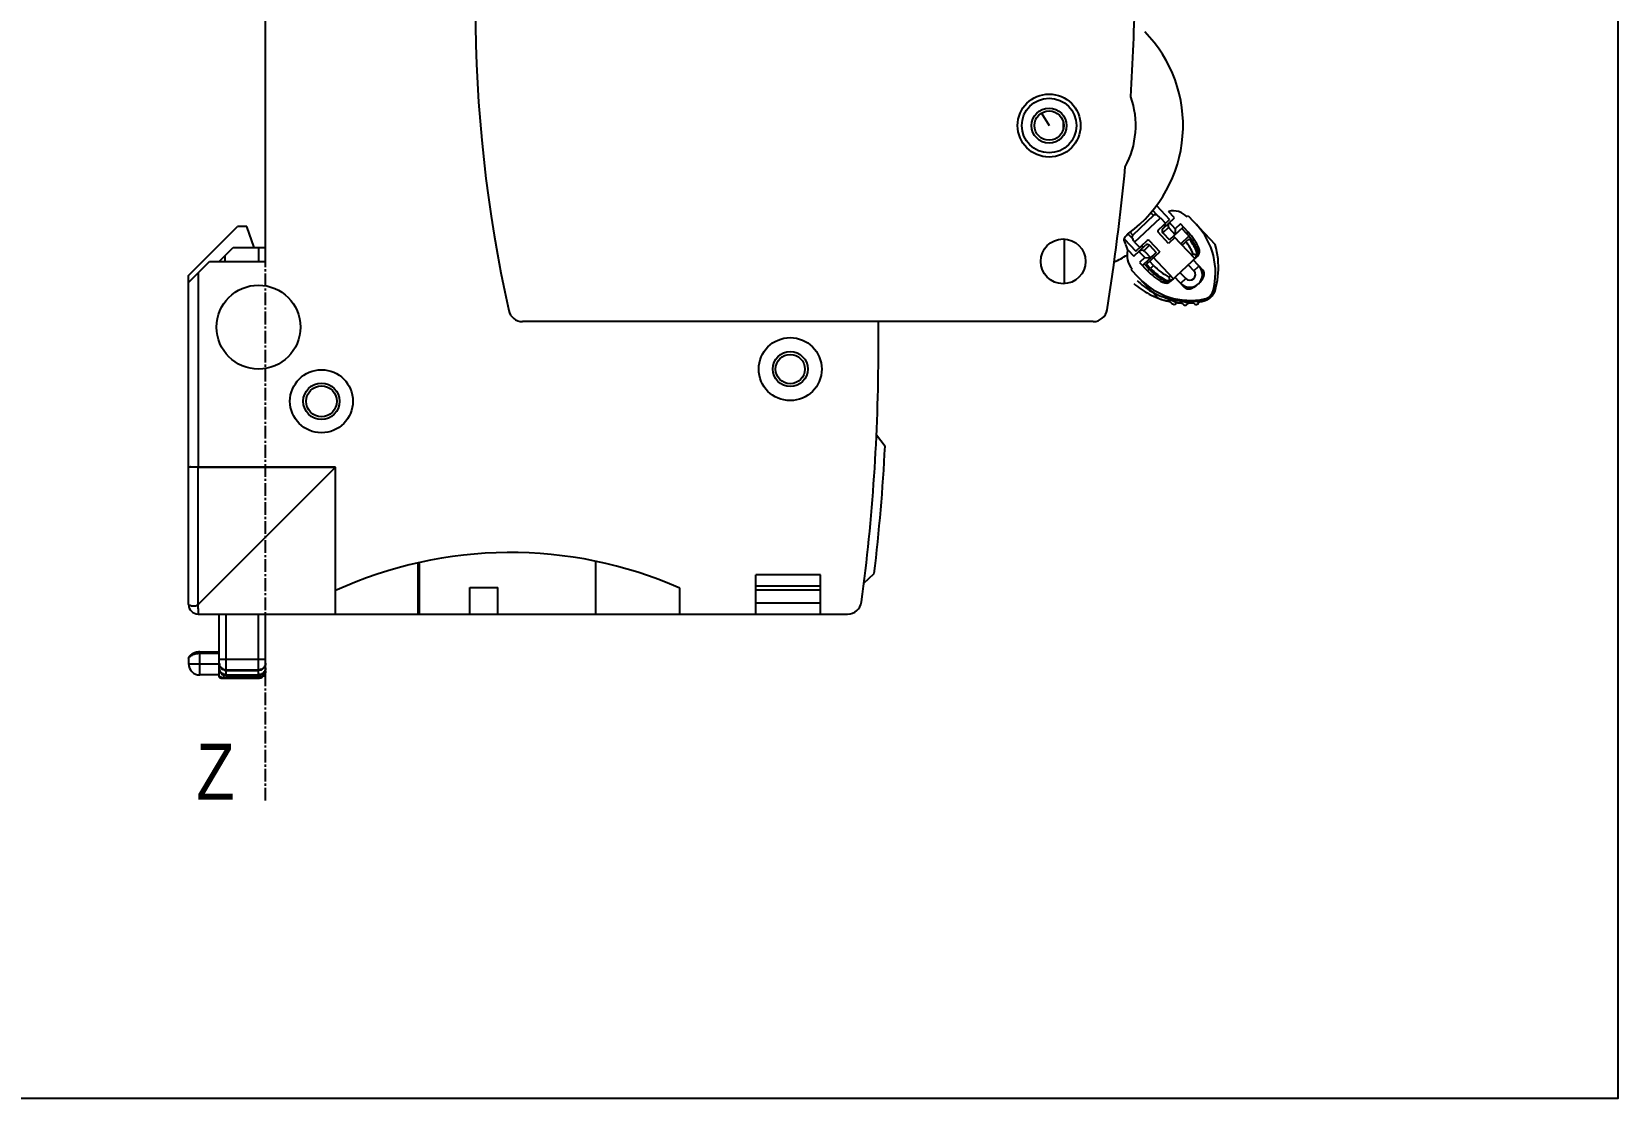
# Model space of a CAD drawing. Extents: x -77 to 255, y -304 to -148.
# Drawn here: x 141.7 to 255, y -304.1 to -227.9 of the extents above; entities that cross this region are included whole.
import ezdxf

# ---------------------------------------------------------------- set-up
doc = ezdxf.new("R2010")
doc.units = 0
doc.header["$LTSCALE"] = 1.21
doc.header["$MEASUREMENT"] = 0
doc.linetypes.add('AXES2', pattern=[1.125, 0.75, -0.125, 0.125, -0.125])
doc.layers.get('0').update_dxf_attribs({"linetype": 'CONTINUOUS'})
doc.layers.add('AXE', color=80, linetype='AXES2')
doc.styles.get("Standard").update_dxf_attribs({"font": 'txt', "width": 0.8})

msp = doc.modelspace()

# ---------------------------------------------------------------- linework, layer by layer
for p, q in [((158.3706336271682, -244.3442447310287), (158.3706336271682, -208.6471447309087)), ((213.8160438740482, -233.7523884700287), (214.3671344228683, -234.6398225752687)), ((215.3706336249082, -234.3761034506886), (215.3706336249082, -234.9035416973087)), ((221.8330147514282, -241.0692770874286), (220.3513985909682, -242.4670722064886)), ((220.4768372986882, -242.9673863849287), (222.3251847195883, -241.2236074848886)), ((221.8330147514282, -241.0692770874286), (221.6200874175682, -240.8435812218287)), ((222.0859363817283, -241.0515996373886), (221.7473203558882, -240.6926779574686)), ((222.0298395647883, -240.3575990746687), (222.9717579400283, -241.3560011088487)), ((222.1570891324883, -242.1245807959687), (222.9717578663682, -241.3560011799687)), ((222.3251847195883, -241.2236074848886), (222.6957499246082, -241.6163942304287)), ((222.4996487470883, -242.0213678578687), (223.3361390400682, -241.2322012167487)), ((223.3361390400682, -241.2322012167487), (222.9038129679683, -240.7739500123487)), ((224.3091974927282, -241.0978239594687), (224.2364592079282, -241.1664471445487)), ((224.3091974927282, -241.0978239594687), (226.2222147334883, -243.1255583698287)), ((152.8706336264283, -245.3442447300087), (156.3706336266683, -241.8442447297687)), ((157.0394557662883, -241.8442447297687), (156.3706336266683, -241.8442447297687)), ((157.5706336269683, -243.3442447295087), (157.0394557662883, -241.8442447297687)), ((220.3190382035683, -242.7185372102887), (220.0066266897082, -242.3873914336687)), ((220.3513985909682, -242.4670722064886), (220.1525462759482, -242.2562953915686)), ((222.9078290813483, -243.0660634189686), (222.1529740327683, -242.2659422683887)), ((222.9039590382882, -241.9148894017887), (222.4914185451082, -242.3040908027087)), ((222.4914185451082, -242.3040908027087), (222.9717808508283, -242.8132588090087)), ((223.3718414248483, -242.4358312834487), (222.9601023067482, -241.9994015644887)), ((223.9537477159482, -241.8868457951887), (222.9717808508283, -242.8132588090087)), ((223.3841867265483, -242.0117468661887), (222.9724476084482, -241.5753171472287)), ((223.2627339951082, -242.5387660636087), (224.7724440922683, -244.1390083647687)), ((223.3841867265483, -242.0117468661887), (223.3718414248483, -242.4358312834487)), ((223.7478781581682, -241.6686309357086), (223.3841867265483, -242.0117468661887)), ((224.3121606033882, -242.2667514895287), (223.7478781581682, -241.6686309357086)), ((223.7774078908283, -243.0843032123087), (224.3548209117682, -242.5395567910087)), ((224.2030531736482, -242.3696862696887), (223.8446402862082, -241.9897805728087)), ((224.3121606033882, -242.2667514895287), (224.2030531736482, -242.3696862696887)), ((155.0706336257083, -244.3442447310287), (156.0706336272283, -243.3442447295087)), ((156.0706336272283, -243.3442447295087), (158.3706336271682, -243.3442447295087)), ((157.8706336264082, -243.3442447295087), (157.8706336264082, -244.3442447310287)), ((215.4706336255682, -245.9411166731687), (215.4706336255682, -242.7473727863486)), ((219.7425525645682, -242.7420214864087), (220.5713944882882, -243.6205662545887)), ((219.9942815099282, -243.5188774587287), (220.4266075820283, -243.9771286631287)), ((220.4266075820283, -243.9771286631287), (221.2630978775483, -243.1879620220087)), ((220.4768372986882, -242.9673863849287), (220.8474025037083, -243.3601731330087)), ((220.5713945619483, -243.6205661834687), (221.3860632958282, -242.8519865674687)), ((220.7902990161882, -243.6340127326487), (221.2020381317483, -244.0704424516086)), ((222.0261831255682, -243.7053602277487), (221.0442162579083, -244.6317732415687)), ((221.5458208223882, -243.1961922239886), (221.1332803292082, -243.5853936249086)), ((221.2143834334482, -243.6463580343487), (221.6261225515483, -244.0827877533087)), ((221.3366820941083, -244.5483242415887), (222.2822798168282, -243.6562228203087)), ((221.5274247682482, -242.8561016697287), (222.2822798168282, -243.6562228203087)), ((221.5458208223882, -243.1961922239886), (222.0261831255682, -243.7053602277487)), ((223.3588064572683, -242.6405996648687), (222.9078290813483, -243.0660634189686)), ((223.8803426709883, -243.1934106420487), (224.3644657489682, -242.7366763713686)), ((152.8706336264283, -245.8442447307687), (154.3706336261683, -244.3442447310287)), ((154.3706336261683, -244.3442447310287), (158.3706336271682, -244.3442447310287)), ((155.4706336258082, -243.9442447309287), (155.4706336258082, -244.3442447310287)), ((220.2358534524882, -244.9407223874487), (220.3085917398282, -244.8720991998287)), ((221.2020381317483, -244.0704424516086), (220.8383467001282, -244.4135583820887)), ((220.8383467001282, -244.4135583820887), (221.4026291453482, -245.0116789384487)), ((221.1533236876483, -244.5288384639487), (221.5117365750882, -244.9087441582887)), ((221.2020381317483, -244.0704424516086), (221.6261225515483, -244.0827877533087)), ((221.6166655244882, -244.8450973310487), (221.3366820941083, -244.5483242415887)), ((221.8348803839682, -244.6392277707287), (221.5548969510482, -244.3424546812687)), ((221.8348803839682, -244.6392277707287), (221.6166655244882, -244.8450973310487)), ((221.7352299812883, -243.9798529731487), (223.2449400759083, -245.5800952743087)), ((223.0575927620082, -245.7568435898487), (224.9597914061683, -243.9622600492287)), ((224.2996452309083, -244.5850590754087), (224.7113843464682, -245.0214887943687)), ((224.6717430922482, -243.8215747578287), (224.5665745344883, -243.9207935052887)), ((224.6633366625282, -244.2419431449287), (225.3495685234883, -244.9693260081687)), ((224.7113843464682, -245.0214887943687), (225.0750757806283, -244.6783728638887)), ((152.8706336264283, -268.8542447304886), (152.8706336264283, -245.3442447300087)), ((153.5606336256483, -245.1542447290087), (153.5606336256483, -259.0448256879487)), ((220.2358534524882, -244.9407223874487), (222.1488724483883, -246.9684586570887)), ((221.4026291453482, -245.0116789384487), (221.5117365750882, -244.9087441582887)), ((223.0390705181283, -245.3618804148287), (222.9339019578282, -245.4610991622887)), ((224.0402793691483, -246.2045433599287), (223.3540475056483, -245.4771604966887)), ((224.1294780553683, -245.5704742826287), (223.7177389372682, -245.1340445636687)), ((224.1294780553683, -245.5704742826287), (223.7657866237482, -245.9135902156487)), ((225.3201135785882, -245.2720729287087), (225.4238983519682, -245.4068167562487)), ((222.1488825067883, -246.9684693200087), (222.4096995823082, -247.0593425317087)), ((222.4096995823082, -247.0593425317087), (223.0183563380682, -247.2172477937487)), ((222.8611212626482, -247.0505838624087), (223.1448593692883, -247.3513367838887)), ((224.3442270594483, -246.1927495862087), (224.4727053750082, -246.3041968817287)), ((224.4780461593482, -246.3021336092487), (224.4815110774882, -246.3007587885287)), ((225.4379148644482, -247.1642909730687), (225.4753698492283, -247.0248314805887)), ((226.2263881160483, -246.4204248560287), (226.0849859655283, -246.4497038246487)), ((223.4413450196482, -247.2744743569687), (223.4690612634282, -247.3038526497487)), ((223.4690612634282, -247.3038526497487), (223.4764735752483, -247.2890940203887)), ((223.4764735752483, -247.2890940203887), (223.8547211550482, -247.3193679222487)), ((223.7736161229483, -247.2333992981487), (223.9425228514283, -247.4124347922487)), ((224.2036511328282, -247.2980947313687), (224.2667247481082, -247.3649506555687)), ((224.2667247481082, -247.3649506555687), (224.2880792621683, -247.3224317464487)), ((224.2880792621683, -247.3224317464487), (224.6824310896683, -247.2957938418887)), ((224.6416762410282, -247.2525950636687), (224.7406335437482, -247.3574865023487)), ((224.9803669225482, -247.2204685620086), (225.0648354455083, -247.3100023732887)), ((225.0648354455083, -247.3100023732887), (225.1019773041683, -247.2360493284087)), ((225.1019773041683, -247.2360493284087), (225.4379148644482, -247.1642909730687)), ((217.1700336252883, -248.6442447289287), (176.7334254714883, -248.6442447289287)), ((217.5197842796082, -248.6442447289287), (202.1700336253482, -248.6442447289287)), ((202.1700336253482, -250.6489794443687), (202.1700336253482, -248.6442447289287)), ((202.0324644770683, -256.7442447290487), (202.6447783756282, -257.5447089752087)), ((163.3700336258082, -259.0448447303287), (152.8706336264283, -259.0448447303287)), ((153.5478653047282, -268.8670122970286), (163.3700336258082, -259.0448447303287)), ((153.5606336256483, -259.0448256879487), (163.3700336258082, -259.0448447303287)), ((163.3700336258082, -269.5442447297087), (163.3700336258082, -259.0448447303287)), ((163.3700336258082, -269.5442447297087), (163.3700336258082, -259.0448447303287)), ((169.2700336266483, -269.5442447297087), (169.2700336266483, -265.8792485748287)), ((169.3700336273082, -269.5442447297087), (169.3700336273082, -265.8568754394887)), ((181.9700336266483, -269.5442447297087), (181.9700336266483, -265.7709575468087)), ((198.0206336259682, -266.7442447290086), (193.4206336260883, -266.7442447290086)), ((193.4206336260883, -269.5442447297087), (193.4206336260883, -266.7442447290086)), ((198.0206336259682, -267.5442447292087), (193.4206336260883, -267.5442447292087)), ((198.0206336259682, -269.5442447297087), (198.0206336259682, -266.7442447290086)), ((201.1344887114283, -267.3442447304287), (201.8727323962282, -266.6581925592287)), ((172.9700336256682, -267.6442447298687), (174.9700336261683, -267.6442447298687)), ((172.9700336256682, -269.5442447297087), (172.9700336256682, -267.6442447298687)), ((174.9700336261683, -269.5442447297087), (174.9700336261683, -267.6442447298687)), ((187.9700336256083, -269.5442447297087), (187.9700336256083, -267.6926509703686)), ((198.0206336259682, -267.8442447286487), (193.4200336272883, -267.8442447286487)), ((153.5606336256483, -269.5442447297087), (199.9706336248682, -269.5442447297087)), ((155.0706336257083, -274.0254200320087), (155.0706336257083, -269.5442447297087)), ((155.5706336264682, -273.9520600796687), (155.5706336264682, -269.5442447297087)), ((157.8706336264082, -274.1293063317287), (157.8706336264082, -269.5442447297087)), ((158.3706336271682, -273.6261649351687), (158.3706336271682, -269.5442447297087)), ((193.4206336260883, -268.7442447295086), (198.0206336259682, -268.7442447295086)), ((152.8706352317082, -272.6959652258487), (152.8706336264283, -273.0942447290087)), ((152.8706336264283, -273.0942447290087), (155.0706336257083, -273.0942447290087)), ((152.8716038911882, -272.6800844702087), (152.8706546906483, -272.6959653426886)), ((153.6706336291682, -272.2403928705487), (155.0706336257083, -272.2403928705487)), ((153.6706336266282, -273.8942447292087), (153.6706336291682, -272.2403928705487)), ((153.6706336266282, -272.3403928686687), (155.0706336257083, -272.3403928686687)), ((155.0706336257083, -272.7582569554687), (158.3706336271682, -272.7582569554687)), ((155.0706336257083, -273.8942447292087), (153.6706336266282, -273.8942447292087)), ((155.1706336441482, -274.1293063317287), (157.8706336264082, -274.1293063317287)), ((155.3706336226083, -274.1065227831887), (157.8706336264082, -274.1065227831887)), ((155.5706336264682, -273.5361442084287), (157.8706336264082, -273.5361442084287)), ((155.5706336264682, -273.5699158706287), (157.8706336264082, -273.5699158706287)), ((155.5706336264682, -273.8795070675487), (157.8706336264082, -273.8795070675487)), ((155.5706336264682, -273.9520600796687), (157.8706336264082, -273.9520600796687))]:
    msp.add_line(p, q)
msp.add_lwpolyline([(255.0392030369521, -147.928720314499), (38.84510632987497, -147.928720314499), (38.84510632987497, -304.1454980543832), (255.0392030369521, -304.1454980543832)], close=True)
for points in [[(226.2263881160483, -246.4204248560287), (226.3979696829682, -245.6959878238287), (226.4718444831483, -244.9249105699487), (226.4383452867482, -244.1529345573887), (226.2984061076482, -243.3936886895487), (226.2222265495683, -243.1255708920287)], [(225.4379148644482, -247.1642909730687), (225.6328410836883, -247.0964031027487), (225.8373804460082, -246.9744608142487), (226.0119554918282, -246.8101530935887), (226.1461067068882, -246.6132752856687), (226.2263881160483, -246.4204248560287)], [(223.1448658386682, -247.3513436418887), (223.1919607914682, -247.3882687369487), (223.2472343842483, -247.4093773840887), (223.3059289226883, -247.4134808556887), (223.3634470499683, -247.4002378417887), (223.4150904874483, -247.3704280207887), (223.4562231661682, -247.3258460601687), (223.4690612634282, -247.3038526497487)], [(223.9425228514283, -247.4124347922487), (223.9892235352683, -247.4491400655487), (224.0445352890083, -247.4703950852687), (224.1032994996482, -247.4746015005287), (224.1609031588882, -247.4614171885687), (224.2126339368083, -247.4316215458487), (224.2538417207883, -247.3870108756087), (224.2667247481082, -247.3649506555687)], [(224.7406482630482, -247.3575021004887), (224.7877435003282, -247.3944232687087), (224.8430162777682, -247.4155288068887), (224.9017093353882, -247.4196300915487), (224.9592256414883, -247.4063858330487), (225.0108672222283, -247.3765757123287), (225.0519983007482, -247.3319943638487), (225.0648354455083, -247.3100023732887)], [(153.6706336317082, -272.2404356187486), (153.5713820750683, -272.2457170356687), (153.4285366025682, -272.2720999039087), (153.3027537654882, -272.3136767219487), (153.1945548988282, -272.3636760631487), (153.1034867116483, -272.4169263427287), (153.0284832904082, -272.4701701529286), (152.9683206929282, -272.5218754241687), (152.9221281614882, -272.5718501502287), (152.8892656491082, -272.6224784132087), (152.8716038911882, -272.6800844702087)]]:
    msp.add_lwpolyline(points)
for centre, radius in [((214.3671344228683, -234.6398225752687), 2.25000000088), ((214.3671344228683, -234.6398225752687), 1.94999724046), ((214.3671344228683, -234.6398225752687), 1.24999999936), ((214.3671344228683, -234.6398225752687), 1.05000000058), ((215.3706336249082, -244.3442447310287), 1.6000000004), ((157.8700336250682, -249.0413447297487), 2.99999999948), ((195.8700336269483, -252.0413447292287), 2.25000000088), ((195.8700336269483, -252.0413447292287), 1.24999999936), ((195.8700336269483, -252.0413447292287), 1.05000000058), ((162.3700336268282, -254.3413447291687), 2.25000000088), ((162.3700336268282, -254.3413447291687), 1.30000000096), ((162.3700336268282, -254.3413447291687), 1.09999999964)]:
    msp.add_circle(centre, radius)
for centre, radius, start, end in [((273.3706336267082, -226.1442447302886), 99.99999999959999, 167.4570315597996, 192.5429684402004), ((60.52159766954824, -222.4933123090287), 159.99999999936, 356.3865591226997, 359.068568659399), ((214.3671344228683, -234.6398225752687), 9.572878354839998, 306.5280198521992, 44.47198014780014), ((214.3671344228683, -234.6398225752687), 6.19011308584, 331.5080915836003, 19.46333191490098), ((60.52159766954824, -222.4933123090287), 159.99999999936, 350.8986133096013, 354.5848643758002), ((223.2337099739083, -242.1124667841287), 1.37857142878, 43.33256328730026, 103.8454376143997), ((222.2257123175682, -242.1973190807686), 0.10000000066, 133.3325632872997, 223.3325632873993), ((222.6368951197883, -242.1668444300087), 0.19999999878, 133.3325632872997, 223.3325632873003), ((222.8180511659083, -241.7759704263887), 0.19999999878, 133.3325632872997, 211.6050832639004), ((223.1783171662282, -241.7935320067087), 0.29999999944, 133.3325632872997, 223.3325632873003), ((221.1480451434683, -245.2518600887687), 4.199999999779999, 24.77243627469992, 43.33256328730026), ((221.2571525732083, -245.1489253111487), 4.199999999779999, 24.77243627469992, 43.33256328730026), ((221.2571525732083, -245.1489253111487), 4.999999999979999, 344.9206987924996, 43.33256328730026), ((221.3113409738482, -243.9260795627887), 1.37857142878, 162.8196889602995, 223.3325632873003), ((220.9961685739682, -243.8522275921287), 0.29999999944, 43.33256328730026, 133.3325632872997), ((220.9995940052682, -243.4915500813287), 0.19999999878, 55.06004331070086, 133.3325632872997), ((221.4003442502483, -243.3334385966887), 0.19999999878, 43.33256328730026, 133.3325632872997), ((221.4546864809082, -242.9247248548087), 0.10000000066, 43.33256328730026, 133.3325632872997), ((221.0056639169283, -245.4215320938487), 4.000000001, 23.57751169150029, 38.28402173810074), ((221.0056639169283, -245.4215320938487), 4.30000000044, 25.68520972820017, 38.63706610950017), ((224.5774640758283, -243.2918637166686), 0.25000000038, 34.78524437909969, 87.80681914530085), ((224.4301818735682, -243.7745115194687), 0.50000000076, 313.1980932827996, 25.68520972820017), ((224.5075680459482, -243.7015033977686), 0.50000000076, 313.3325632872998, 24.77243627469992), ((224.6166754756882, -243.5985686176087), 0.50000000076, 313.3325632872998, 24.77243627469992), ((214.3671344228683, -234.6398225752687), 10.80000000016, 295.4990255676, 301.0803028956997), ((224.7444118394683, -241.8943003243486), 4.30000000044, 223.3325632873003, 240.9799168463993), ((224.7444118394683, -241.8943003243486), 4.000000001, 223.3325632873003, 243.0876148831997), ((224.4204312021882, -245.2959815397687), 0.90000000086, 313.3325632872998, 43.33256328730026), ((224.4576371780682, -242.1295051168287), 4.999999999979999, 223.3325632873003, 281.7444277821001), ((224.4576371780682, -242.1295051168287), 4.199999999779999, 223.3325632873003, 241.8926902999992), ((224.5667446078082, -242.0265703366687), 4.199999999779999, 223.3325632873003, 241.8926902999992), ((222.4105722983683, -245.3361656275487), 0.25000000038, 177.9213291485, 236.9161092373), ((222.7144768315283, -245.3931521582287), 0.50000000076, 241.8926902999992, 313.3325632872998), ((222.8235842612683, -245.2902173780687), 0.50000000076, 241.8926902999, 313.3325632872998), ((222.9009704336482, -245.2172092563687), 0.50000000076, 240.9799168463993, 313.4670332251998), ((224.4204312021882, -245.2959815397687), 0.90000000086, 223.3325632873003, 306.4814832469992), ((224.4204312021882, -245.2959815397687), 0.39999982992, 223.3325632873003, 43.33256328730026), ((223.8714457113882, -244.7140752461287), 1.70000000106, 313.3325632873994, 335.9524282354013), ((225.0586153792083, -245.2438187535687), 0.4000000001, 335.9524282352999, 43.33256328730026), ((225.3125326209282, -246.2415792624887), 0.8000000002, 281.7444277821001, 344.9206987924996), ((176.7334254714883, -247.6442447299487), 0.9999999989799999, 192.5429684402004, 270), ((217.5197842796082, -247.6442447299487), 0.9999999989799999, 270, 350.8986133096013), ((67.07003362522826, -250.6489794443687), 135.10000000012, 352.3311632577997, 0), ((67.07003362522826, -250.6489794443687), 135.7500000006, 353.2272563476995, 357.0882776305998), ((175.8700336270282, -295.1442447310287), 29.99999999988, 66.21327267920026, 114.6243183521993), ((199.9706336248682, -268.5442447307287), 0.9999999989799999, 270, 352.3311632577997), ((153.5606336256483, -268.8542447304886), 0.68999999922, 180, 270), ((153.6706336266282, -273.0942447290087), 0.8000000002, 180, 270)]:
    msp.add_arc(centre, radius, start, end)
for points, start_tangent, end_tangent in [([(222.0859363817283, -241.0515996373886), (222.0342757128883, -241.0252750799287), (221.9800013535682, -241.0149909806087), (221.9263590630883, -241.0196316241087), (221.8756163553282, -241.0385652159087), (221.8330147514282, -241.0692770874286)], (-0.8157701090091114, 0.5783762868991628), (-0.7273828632742363, -0.6862318633049429)), ([(222.3251847195883, -241.2236074848886), (222.2058254053483, -241.1371956231687), (222.0859363817283, -241.0515996373886)], (-0.8080705645323925, 0.5890857006720674), (-0.815770109800804, 0.578376285782521)), ([(219.7418529495083, -242.8519146245087), (219.7358605434083, -242.7613740791487), (219.7728085645082, -242.6545244604887), (219.8444558862883, -242.5434346928286), (219.9435044715283, -242.4345141080287), (220.0650631844683, -242.3322609292487)], (-0.3454759444848047, 0.9384276060423267), (0.8035658728764004, 0.5952158330793872)), ([(220.3513985909682, -242.4670722064886), (220.3183053043482, -242.5077422851687), (220.2964072785483, -242.5573702199487), (220.2886525950482, -242.6108013729287), (220.2957634799883, -242.6654329349887), (220.3190382035683, -242.7185372102887)], (-0.7273828665956622, -0.6862318597843423), (0.5299421507469458, -0.8480337946460043)), ([(219.9801118278282, -243.5237765218287), (219.8881036831682, -243.2582720464887), (219.7418529495083, -242.8519146245087)], (-0.3230532669844686, 0.9463807831368205), (-0.3454759474409773, 0.9384276049540311)), ([(219.9882124872682, -243.5475393546687), (219.9801118278282, -243.5237765218287)], (-0.3222728643232705, 0.9466468195271535), (-0.3230532572129874, 0.9463807864723794)), ([(220.3190382035683, -242.7185372102887), (220.3975150951283, -242.8432024753087), (220.4768372986882, -242.9673863849287)], (0.5299421586488164, -0.8480337897080709), (0.5410813268171961, -0.8409702716325604)), ([(225.0644274503883, -243.3829253709687), (225.0130798009882, -243.4351297242687), (224.9601918346282, -243.4890401498487)], (-0.701673850153123, -0.7124982863216535), (-0.6998209019530967, -0.714318350029981)), ([(225.0663756761082, -243.3809471808686), (225.0644274503883, -243.3829253709687)], (-0.7017066656812745, -0.7124659678458108), (-0.7016734824468981, -0.7124986484414148)), ([(224.6717430922482, -243.8215747578287), (224.7536982572683, -243.8385706369687), (224.8364706901482, -243.8562460397686), (224.9200607210882, -243.8746050454687)], (0.9797679505544178, -0.2001368608387676), (0.9760990867031677, -0.21732596010887)), ([(220.4266306579283, -245.9324612269287, 0.10000529148), (221.5109052051482, -246.6813892236087, 0.10000529148), (222.1488718895882, -246.9684653220487, 0.10000529148)], (0.7497272039817416, -0.6617470208544349), (0.9358668987702005, -0.3523537253758607)), ([(220.6598213066083, -245.7124631223487, 5.10000529146), (221.6878210286083, -246.4976691795687, 5.10000529146), (221.7239993052483, -246.5186036055687, 5.10000529146)], (0.714847596859158, -0.6992802823365512), (0.8675587305634618, -0.4973347454412521)), ([(222.5851508519282, -245.7297154170287), (222.5282615245083, -245.7793721782687), (222.4731522798883, -245.8276015814287)], (-0.7538185547434205, -0.6570826329500278), (-0.7521093032254343, -0.6590383873506547)), ([(222.9339019578282, -245.4610991622887), (222.9461015879882, -245.5439042240087), (222.9589320474682, -245.6275646942287), (222.9723973951883, -245.7120811495287)], (0.142803217492626, -0.989751100567084), (0.1601766240331065, -0.9870883694550134)), ([(224.4815122560482, -246.3007617628687), (224.7723470414082, -246.1535518642487), (225.0380398780683, -245.9506261156687)], (0.9294324739921876, 0.3689922442122077), (0.7349136354640161, 0.6781607098682904)), ([(221.7239993052483, -246.5186036055687, 5.10000529146), (222.8785609255083, -247.0064501889287, 5.10000529146), (224.1616630583082, -247.2063054254887, 5.10000529146), (225.4600775785683, -247.0817705640687, 5.10000529146)], (0.867558730297257, -0.4973347459056238), (0.9763028125432068, 0.2164089143732855)), ([(222.1488718895882, -246.9684653220487, 0.10000529148), (222.1576450394282, -246.9717599839886, 0.10000529148)], (0.9358669504562456, -0.3523535880954345), (0.9364586727156036, -0.3507779273211619)), ([(222.1576450394282, -246.9717599839886, 0.10000529148), (222.1762331709082, -246.9786849739487, 0.10000529148)], (0.9364586808364022, -0.3507779056413697), (0.9377026089505368, -0.3474389402000831)), ([(222.1762331709082, -246.9786849739487, 0.10000529148), (222.3898735564283, -247.0529412262487, 0.10000529148)], (0.9377025855297073, -0.34743900341053), (0.9510497639309393, -0.3090377752426144)), ([(222.3898735564283, -247.0529412262487, 0.10000529148), (222.4160688151883, -247.0613815979887, 0.10000529148)], (0.9510497544300365, -0.3090378044812114), (0.9525677708682452, -0.3043265382826522)), ([(222.4160688151883, -247.0613815979887, 0.10000529148), (222.7356177468282, -247.1530348817887, 0.10000529148), (222.9452029334482, -247.2021169350087, 0.10000529148)], (0.9525677613864899, -0.3043265679613457), (0.9778892438450615, -0.2091234725518247)), ([(223.4413450196482, -247.2744743569687), (223.4250342648683, -247.2675325953887), (223.4072422455882, -247.2599113838087), (223.3884252931282, -247.2517912654287), (223.3688733586482, -247.2432853134287), (223.3487267796883, -247.2344446554687), (223.3280572198082, -247.2252919788287), (223.3070423774083, -247.2158986549687), (223.2859036185682, -247.2063587781887), (223.2648377831282, -247.1967590742487), (223.2440231816282, -247.1871813235287), (223.2236192676482, -247.1777019520887), (223.2037654567082, -247.1683911528287), (223.1845772730883, -247.1593103734287), (223.1661476934883, -247.1505123417487), (223.1485592933083, -247.1420465293687), (223.1318737310482, -247.1339535458087), (223.1161335009083, -247.1262652883887), (223.1013636041082, -247.1190051505087), (223.0875732354483, -247.1121883112087), (223.0747573733482, -247.1058221136287), (223.0628982301882, -247.0999065095087), (223.0519665273882, -247.0944345011487), (223.0419225952282, -247.0893926316287), (223.0327172897883, -247.0847614648687), (223.0242927955883, -247.0805160428287), (223.0165832834483, -247.0766263655687), (223.0095155099283, -247.0730578433687), (223.0030093075483, -247.0697717107487), (222.9969780470683, -247.0667254201687), (222.9913289956282, -247.0638730052487), (222.9859637231482, -247.0611653906487), (222.9807785087282, -247.0585506587687), (222.9756635100682, -247.0559738998887), (222.9705358444282, -247.0533939761686), (222.9653914554283, -247.0508096099887), (222.9602379732282, -247.0482254698687), (222.9550833023083, -247.0456464402287), (222.9499352684082, -247.0430774131087), (222.9448013797683, -247.0405232043487), (222.9396886442482, -247.0379884265887), (222.9346034016883, -247.0354774486287), (222.9295512146882, -247.0329943192287), (222.9245367898683, -247.0305427620287), (222.9195639423082, -247.0281261577687), (222.9146355828483, -247.0257475773087), (222.9097537206283, -247.0234098171887), (222.9049194910283, -247.0211154428087), (222.9001331328083, -247.0188668417687), (222.8953939119083, -247.0166662670487), (222.8906999004682, -247.0145158370087), (222.8860475399482, -247.0124174820486), (222.8814307089482, -247.0103727693487), (222.8768452596482, -247.0083851990287), (222.8721807350682, -247.0064153934687), (222.8673976686882, -247.0044605688287), (222.8625650418282, -247.0025668032487), (222.8575626439083, -247.0007138707087), (222.8518715224483, -246.9987792568487), (222.8457194443282, -246.9969807641287), (222.8410031647082, -246.9959135272487), (222.8377926732883, -246.9954277471687), (222.8354205164883, -246.9952578668887), (222.8335263013282, -246.9952914812487), (222.8319666575082, -246.9954850343287), (222.8306825808282, -246.9958133166287), (222.8296288542083, -246.9962602296287), (222.8280820272282, -246.9974908037487), (222.8271900274882, -246.9991688445887), (222.8269178817283, -247.0013088504687), (222.8270151205483, -247.0025637146087), (222.8272731566083, -247.0039512200887), (222.8276983602283, -247.0054788014887), (222.8282983971283, -247.0071539772087), (222.8290818093283, -247.0089841310287), (222.8300576290683, -247.0109762581087), (222.8312356455082, -247.0131378463687), (222.8326272861083, -247.0154782049087), (222.8342452686483, -247.0180074251487), (222.8361027300083, -247.0207350574887), (222.8382130026482, -247.0236700427287), (222.8405893580683, -247.0268205571287), (222.8432447985282, -247.0301939057287), (222.8461918208283, -247.0337963496287), (222.8494422969283, -247.0376330805887), (222.8530074053682, -247.0417082413487), (222.8568973874283, -247.0460247071887), (222.8611212626482, -247.0505838624087)], (-0.9205431348763449, 0.3906409308201481), (0.6843927483897302, -0.7291135480510231)), ([(223.0110503811283, -247.2095841463887), (222.9586308568082, -247.1543289609887), (222.9559904912483, -247.1515388776687)], (-0.8320502943378437, -0.5547001962252293), (-0.6872782146435396, 0.7263942838957289)), ([(224.4753943206082, -246.3031689284887), (224.2425140243682, -246.3200878303887), (224.0402793716883, -246.2045433650087)], (-0.932826849087814, -0.3603249500394062), (-0.6862318731202446, 0.7273828540142259)), ([(224.4780461593482, -246.3021336092487), (224.4753943206082, -246.3031689284887)], (-0.9302075955029754, -0.3670338257825467), (-0.9328268285357126, -0.3603250032456869)), ([(225.6319427466482, -247.0968130358887, 0.10000529148), (225.4379148644482, -247.1642909730687, 0.10000529148)], (-0.9099423737071104, -0.4147347062065934), (-0.9710802596692513, -0.2387532811935779)), ([(225.8369711783482, -246.9747689848287, 0.10000529148), (225.6953773670482, -247.0653834695887, 0.10000529148), (225.6319427466482, -247.0968130358887, 0.10000529148)], (-0.7989932696998807, -0.6013399662206843), (-0.9099423750955772, -0.4147347031602493)), ([(226.0118275545683, -246.8103030678887, 0.10000529148), (225.9301412968083, -246.8962238409287, 0.10000529148), (225.8369711783482, -246.9747689848287, 0.10000529148)], (-0.649070413721976, -0.7607283339213696), (-0.7989932694072444, -0.6013399666095067)), ([(226.1457643428282, -246.6139181596687, 0.10000529148), (226.1126710790683, -246.6716977570887, 0.10000529148), (226.0118275545683, -246.8103030678887, 0.10000529148)], (-0.4703452212290821, -0.8824825057002353), (-0.6490704123731988, -0.7607283350721764)), ([(226.2263881160483, -246.4204248560287, 0.10000529148), (226.1457643428282, -246.6139181596687, 0.10000529148)], (-0.2948383299461895, -0.9555471517379674), (-0.4703452174405273, -0.882482507719458)), ([(222.9452029334482, -247.2021169350087, 0.10000529148), (223.0170706281682, -247.2169906974887, 0.10000529148)], (0.977889241936823, -0.2091234814750027), (0.9805640694572302, -0.1961991480345324)), ([(223.4413450196482, -247.2744743569687), (223.4764735752483, -247.2890940203887), (223.4413450196482, -247.2744743569687)], (0.9205431360757893, -0.3906409279936638), (-0.9205431360757893, 0.3906409279936638)), ([(223.4413450196482, -247.2744743569687), (223.4753895134082, -247.2886469727686)], (0.9205431364908123, -0.3906409270156644), (0.9244270157852573, -0.3813590073491951)), ([(223.4764536108482, -247.2890917343887, 0.10000529148), (223.4838394863482, -247.2899317123887, 0.10000529148)], (0.9935194872208123, -0.1136619044029011), (0.9936702603950194, -0.1123361633958287)), ([(223.4838394863482, -247.2899317123887, 0.10000529148), (223.8234812099082, -247.3178466375087, 0.10000529148)], (0.9936702682913959, -0.1123360935483567), (0.9986762860735554, -0.05143613160347591)), ([(224.2036511328282, -247.2980947313687), (224.1845439421883, -247.2922355609687), (224.1659742536483, -247.2865462784687), (224.1479551786882, -247.2810279455887), (224.1302934893482, -247.2756203414687), (224.1130114207882, -247.2703301615487), (224.0962274894082, -247.2651940224687), (224.0800246643082, -247.2602379617687), (224.0644401869682, -247.2554742476487), (224.0494985328282, -247.2509114373687), (224.0352306314683, -247.2465602344887), (224.0216514053882, -247.2424265927687), (224.0087508622282, -247.2385088180287), (223.9964977193482, -247.2347981472687), (223.9848379331683, -247.2312788528087), (223.9736958802682, -247.2279288874487), (223.9630316572483, -247.2247371615487), (223.9528492722283, -247.2217057274287), (223.9431586667682, -247.2188381893487), (223.9339636026083, -247.2161360078087), (223.9252637165283, -247.2135991015287), (223.9170514317083, -247.2112249305087), (223.9093120567883, -247.2090086154087), (223.9020310655083, -247.2069450533687), (223.8951910334682, -247.2050281001287), (223.8887677976483, -247.2032495489487), (223.8827311803083, -247.2015995090687), (223.8770452023482, -247.2000665911287), (223.8716680248882, -247.1986380773487), (223.8665516063683, -247.1973000256687), (223.8616410345282, -247.1960373053087), (223.8568733580082, -247.1948335815287), (223.8521758896283, -247.1936712318087), (223.8474632930082, -247.1925309292887), (223.8426395713882, -247.1913929026087), (223.8376644200482, -247.1902530014086), (223.8325680954682, -247.1891246140287), (223.8273923552482, -247.1880237805687), (223.8221777377883, -247.1869660763087), (223.8168438978082, -247.1859442978087), (223.8113162685282, -247.1849584171287), (223.8055708367882, -247.1840246521687), (223.7992058253882, -247.1831180779087), (223.7919848441483, -247.1822891082687), (223.7850151247882, -247.1817463813886), (223.7794736271082, -247.1815521806087), (223.7753036684683, -247.1815880073087), (223.7720439874082, -247.1817556981087), (223.7693161645682, -247.1820144885487), (223.7669594992283, -247.1823461998487), (223.7648779920883, -247.1827427268687), (223.7630121157083, -247.1832011105087), (223.7613246057482, -247.1837210434287), (223.7597928384282, -247.1843033485887), (223.7584040908882, -247.1849488768887), (223.7571516956282, -247.1856576359487), (223.7560318604283, -247.1864281017687), (223.7550428885683, -247.1872570180687), (223.7541835100483, -247.1881394267687), (223.7534464757082, -247.1890762448087), (223.7528193903482, -247.1900819552687), (223.7522989392683, -247.1911708659687), (223.7518889121483, -247.1923557556487), (223.7515975741483, -247.1936496392687), (223.7514369496282, -247.1950654428887), (223.7514221160283, -247.1966158461887), (223.7515705891882, -247.1983131046687), (223.7519017340683, -247.2001688769287), (223.7524362338883, -247.2021940265487), (223.7531955313282, -247.2043984087287), (223.7542012925883, -247.2067906366087), (223.7554749451082, -247.2093779720487), (223.7570378198083, -247.2121672095487), (223.7589116235282, -247.2151653823687), (223.7611170953683, -247.2183775501886), (223.7636734326483, -247.2218065984487), (223.7665976178082, -247.2254529005287), (223.7699044057082, -247.2293147800287), (223.7736161229483, -247.2333992981487)], (-0.9559998364443203, 0.293367197754679), (0.6826593850597805, -0.7307367268652933)), ([(223.7736161229483, -247.2333992981487), (223.8094147762682, -247.2716444286687), (223.8353686613683, -247.2991119048487), (223.8502238412083, -247.3146843502087), (223.8547210813882, -247.3193678460487), (223.8501599221082, -247.3146176371087), (223.8352803252483, -247.2990189433887), (223.8249724388282, -247.2881337378287)], (0.6826593868169106, -0.73073672522377), (-0.6871139002345414, 0.7265497148196239)), ([(223.8234812099082, -247.3178466375087, 0.10000529148), (223.8392896161882, -247.3186383758287, 0.10000529148)], (0.9986762856967426, -0.05143613891961876), (0.9988180689641332, -0.04860519633496033)), ([(223.8547211118682, -247.3193678790687), (223.8501599221082, -247.3146176371087), (223.8352803252483, -247.2990189433887), (223.8249724388282, -247.2881337378287)], (0.8496401661981191, 0.527362861778143), (-0.6871139038478695, 0.7265497114024206)), ([(223.8392896161882, -247.3186383758287, 0.10000529148), (223.8546609748282, -247.3193651612687, 0.10000529148)], (0.9988180673333121, -0.04860522984769533), (0.9989482078866688, -0.04585278573884809)), ([(224.2880195899482, -247.3224336438287, 0.10000529148), (224.2972732671483, -247.3221317521287, 0.10000529148)], (0.999495079861582, 0.03177397256387587), (0.9994407503012982, 0.03343929779732701)), ([(224.2972732671483, -247.3221317521287, 0.10000529148), (224.3327394649483, -247.3208316759887, 0.10000529148)], (0.9994407475773672, 0.03343937921064622), (0.9992066541009821, 0.03982539893485781)), ([(224.3327394649483, -247.3208316759887, 0.10000529148), (224.6463932953483, -247.2994055364687, 0.10000529148)], (0.999206653864288, 0.03982540487343479), (0.9953367438882252, 0.09646121638246906)), ([(224.9803669225482, -247.2204685620086), (224.9675712737683, -247.2185294040887), (224.9551698634682, -247.2166941931287), (224.9431940657282, -247.2149640314887), (224.9316274391282, -247.2133332168687), (224.9204434863882, -247.2117949979487), (224.9096584025482, -247.2103486711487), (224.8992952330283, -247.2089942034487), (224.8893615495683, -247.2077293444087), (224.8798493867282, -247.2065499081087), (224.8707352698283, -247.2054500525487), (224.8619800422282, -247.2044225209487), (224.8535273057682, -247.2034587230287), (224.8453148558483, -247.2025502666287), (224.8373244247882, -247.2016943323487), (224.8295610925883, -247.2008908058887), (224.8220304370883, -247.2001392783087), (224.8147362454282, -247.1994388504487), (224.8076795818682, -247.1987883462887), (224.8008587319083, -247.1981863561287), (224.7942690448083, -247.1976312543687), (224.7879024052683, -247.1971212020487), (224.7817505100282, -247.1966544592687), (224.7758031508282, -247.1962292454887), (224.7700462484482, -247.1958436684087), (224.7644614590082, -247.1954957823887), (224.7590257421682, -247.1951836900487), (224.7537095882083, -247.1949056006887), (224.7484911632882, -247.1946606735687), (224.7433628372482, -247.1944491296687), (224.7383170612082, -247.1942714261887), (224.7333422527682, -247.1941281803487), (224.7284078328682, -247.1940200906487), (224.7233695142683, -247.1939477412887), (224.7182218689883, -247.1939172384287), (224.7129997128083, -247.1939356839087), (224.7075958551883, -247.1940129303887), (224.7016644903682, -247.1941742127687), (224.6946618475282, -247.1944813952886), (224.6867759552482, -247.1950022908687), (224.6793488428482, -247.1956941767087), (224.6733500207082, -247.1964243936887), (224.6687520339683, -247.1971076714687), (224.6650630725883, -247.1977465119487), (224.6619117784082, -247.1983656852087), (224.6591083245282, -247.1989812211887), (224.6565435011082, -247.1996048038887), (224.6541474937083, -247.2002464002687), (224.6518745442282, -247.2009148368287), (224.6496949880083, -247.2016180917087), (224.6475909358282, -247.2023633023087), (224.6455537923282, -247.2031566027287), (224.6435825948482, -247.2040027935687), (224.6416826977082, -247.2049049355287), (224.6398642863082, -247.2058639303087), (224.6381410029883, -247.2068780253087), (224.6365222533683, -247.2079466160087), (224.6350003514083, -247.2090815616687), (224.6335759854483, -247.2102932331087), (224.6322582055083, -247.2115883841887), (224.6310574052683, -247.2129733014087), (224.6299851874483, -247.2144537073887), (224.6290548845083, -247.2160346211687), (224.6282810684282, -247.2177202591487), (224.6276791773282, -247.2195135575687), (224.6272638136683, -247.2214224209087), (224.6270514010882, -247.2234635191887), (224.6270643957282, -247.2256544571487), (224.6273308137883, -247.2280099185287), (224.6278825500482, -247.2305416889287), (224.6287514078482, -247.2332519883087), (224.6299639530482, -247.2361323991087), (224.6315403481683, -247.2391703432487), (224.6334944336683, -247.2423513122487), (224.6358330954882, -247.2456583693887), (224.6385558027682, -247.2490722335287), (224.6416762410282, -247.2525950636687)], (-0.9884458182384392, 0.1515746166313552), (0.6806617254364532, -0.732597853891117)), ([(224.6463932953483, -247.2994055364687, 0.10000529148), (224.6694895915482, -247.2971182715487, 0.10000529148)], (0.9953367402119588, 0.09646125431608127), (0.9949231413214097, 0.1006376811295757)), ([(224.6694895915482, -247.2971182715487, 0.10000529148), (224.6817625870682, -247.2958630111687, 0.10000529148)], (0.9949231368197629, 0.1006377256336991), (0.9946961373113183, 0.1028571554046833)), ([(224.9803669225482, -247.2204685620086), (225.0399073063883, -247.2288550806687), (225.0805156300482, -247.2337337577287), (225.0996821677883, -247.2358089148687)], (0.9884458181201246, -0.1515746174029077), (-0.08583587732789334, -0.9963092904130479)), ([(225.1018686734483, -247.2360690591287, 0.10000529148), (225.1148773418682, -247.2336905955087, 0.10000529148)], (0.983906212941949, 0.17868565732658), (0.9834785958379479, 0.1810244500851155)), ([(225.1148773418682, -247.2336905955087, 0.10000529148), (225.4379148644482, -247.1642909730687, 0.10000529148)], (0.9834786120412377, 0.1810243620550588), (0.9710802586092735, 0.2387532855048214)), ([(153.5606336256483, -259.0448447303287), (153.2965609635483, -259.0438120857086), (153.0727083276882, -259.0410895308287), (152.9231483321682, -259.0370177482687), (152.8706336264283, -259.0323101300487)], (-1, 0), (-0.0001322279294909533, 0.9999999912578873)), ([(153.5478653047282, -268.8670122970286), (153.5476920665683, -268.0326882963886), (153.5476154195282, -267.1135331014287), (153.5478244285082, -266.0866315535087), (153.5486610968883, -264.9285646646687), (153.5506358452883, -263.6206413953287), (153.5541104941683, -262.1751687338286), (153.5583873055283, -260.6209768841287), (153.5606358430683, -259.0448256879487)], (-0.0002304737976227358, 0.999999973440914), (-1.496764455678645e-06, 0.99999999999888)), ([(152.8706336264283, -268.8542447304886), (152.8715014275882, -268.8557824337887), (152.8740878816483, -268.8586072617687), (152.8783675682883, -268.8625456790887), (152.8843150621082, -268.8674241529487), (152.9011117849282, -268.8793071441687), (152.9242746697683, -268.8928679806487), (152.9535815529883, -268.9068788670287), (152.9887351072682, -268.9207538811887), (153.0753177916082, -268.9463944496687), (153.1813133174882, -268.9649984586887), (153.3032901423682, -268.9662244328687), (153.4335268796083, -268.9380166254286), (153.5478659321082, -268.8670114054887)], (0, -1), (0.7071046252056614, 0.70710893716086)), ([(153.5478648957883, -268.8670127059687), (153.5469217074283, -268.9516900677287), (153.5467054492882, -269.0363758927687), (153.5484512319283, -269.2057369154887), (153.5530963382083, -269.3750431885087), (153.5565039691882, -269.4596606418287), (153.5584786083682, -269.5019573161887), (153.5606336256483, -269.5442447297087)], (-0.01543261555333292, -0.9998809100973892), (0.0530244059144099, -0.9985932166690418)), ([(152.8706336264283, -272.6965158953087), (152.8909734562082, -272.6504577806687), (152.9537116924282, -272.5885929717086), (153.0572533166882, -272.5168438365687), (153.1932806798883, -272.4460524033486), (153.3489351260083, -272.3882878452687), (153.5104185038282, -272.3523115570487), (153.6706336266282, -272.3403928686687)], (0.0009720073587481828, 0.9999995276007358), (0.9999999670852145, 0.0002565727378536196)), ([(155.0708054998882, -273.0626428211687), (155.0706336257083, -273.0499646753287)], (-0.02707841784538561, 0.9996333124136024), (0, 1)), ([(155.0706336257083, -273.0628327801487), (155.0706815961483, -273.0697960580687)], (0, -1), (0.01376859896451272, -0.9999052083485488)), ([(155.0706815961483, -273.0697960580687), (155.0947450837083, -273.2182140467287), (155.1650472418083, -273.3591599421287), (155.2752072450083, -273.4717941237687), (155.4148979359082, -273.5446474324687), (155.5652854100883, -273.5698863024887)], (0.01376864696859558, -0.999905207687536), (0.9999389356224335, -0.01105101924145496)), ([(155.0710490249283, -273.0696837773687), (155.0708054998882, -273.0626428211687)], (-0.0420436251300929, 0.9991157758668012), (-0.02707834346512947, 0.9996333144284382)), ([(155.0816651581282, -273.1514881603687), (155.0710490249283, -273.0696837773687)], (-0.2141281146738567, 0.9768055848049907), (-0.04204369135762345, 0.9991157730798893)), ([(155.0881947183483, -273.1776850726687), (155.0876707112683, -273.1757971871887), (155.0816651581282, -273.1514881603687)], (-0.2694519012737257, 0.9630138487581444), (-0.2141281226620337, 0.9768055830538813)), ([(155.5706336264682, -273.5361442084287), (155.4412240935683, -273.5195780388686), (155.3206336108483, -273.4710084941487), (155.2170802213082, -273.3937455066887), (155.1376209161682, -273.2930544279087), (155.0881947183483, -273.1776850726687)], (-1, 0), (-0.2694518944269668, 0.963013850673872)), ([(158.3702217712483, -273.0695485452287), (158.3461619006482, -273.2002023631687), (158.2751421671483, -273.3357337761287), (158.1645263076083, -273.4432921411487), (158.0251421616883, -273.5123488762887), (157.8706336264082, -273.5361442084287)], (-0.04195720290975023, -0.999119408841601), (-1, 3.37843098374461e-09)), ([(158.3706336271682, -273.0628327801487), (158.3465221691683, -273.2182140467287), (158.2762200110683, -273.3591599421287), (158.1660600078683, -273.4717941237687), (158.0263693144283, -273.5446474324687), (157.8759818427882, -273.5698863024887)], (0, -1), (-0.9999389356111108, -0.01105102026597121)), ([(158.3704633100083, -273.0625507791887), (158.3702217712483, -273.0695485452287)], (-0.02702280612592152, -0.9996348172953365), (-0.04195705208684667, -0.9991194151752741)), ([(158.3706336271682, -273.0499646753287), (158.3704633100083, -273.0625507791887)], (0, -1), (-0.02702270048651157, -0.9996348201510472)), ([(155.0734472294282, -273.4497023899487), (155.0706336257083, -273.3989465326086)], (-0.1100538864888675, 0.9939256220003063), (0, 1)), ([(155.0706336257083, -273.4504441359887), (155.0948337881282, -273.6040079843086), (155.1652546099482, -273.7433833977087), (155.2754147071282, -273.8548145159687), (155.4150051747083, -273.9269817808287), (155.5706336264682, -273.9520600796687)], (-5.189736827050753e-08, -0.9999999999999988), (0.9999999999999994, 3.567944068597395e-08)), ([(155.3706284638683, -274.1065228187487), (155.2650819236282, -274.0914416627287), (155.1752672213683, -274.0524431809087), (155.1124670447082, -274.0038439918487), (155.0795399045682, -273.9622834348887), (155.0706336257083, -273.9394934271287)], (-0.9999999998590683, 1.678879171314316e-05), (-2.951566563630629e-07, 0.9999999999999565)), ([(155.1706336263682, -274.1293063317287), (155.1315805447083, -274.1217441548287), (155.0988788092482, -274.0991351296886), (155.0776929156283, -274.0649257797687), (155.0706336257083, -274.0254200320087)], (-0.999999999160242, -4.098190350066505e-05), (0, 1)), ([(155.5706336264682, -273.8795070675487), (155.4148980857682, -273.8556457487487), (155.2752074405883, -273.7867958661287), (155.1650473865883, -273.6802000595086), (155.0947451370482, -273.5465650562687), (155.0734472294282, -273.4497023899487)], (-1, 0), (-0.110053897782042, 0.9939256207498527)), ([(155.3706336226083, -274.1065227831887), (155.2705618745682, -274.1192179444887), (155.1706336441482, -274.1293063317287)], (-0.9903664625687131, -0.1384711876858651), (-0.9961497329409832, -0.08766817872870321)), ([(155.3706336251483, -274.1065227831887), (155.3874208509082, -274.0528301372087), (155.4041953741282, -274.0063296409287), (155.4209528641083, -273.9671566966687), (155.4376836053483, -273.9354251294486), (155.4404067876082, -273.9309603047487)], (0.281517724004201, 0.9595560281044012), (0.5291491987525575, 0.8485288006069838)), ([(155.5652854100883, -273.5698863024887), (155.5706336264682, -273.5699158706287)], (0.9999389363203917, -0.01105095608732717), (1, 0)), ([(158.3684227908483, -273.4439303771087), (158.3465221158283, -273.5465650562687), (158.2762198637483, -273.6802000595086), (158.1660598122882, -273.7867958661287), (158.0263691645683, -273.8556457487487), (157.8706336264082, -273.8795070675487)], (-0.09766756820593345, -0.9952190945318218), (-1, 0)), ([(157.8706336264082, -273.9520600796687), (158.0263693144283, -273.9267974631887), (158.1660600078683, -273.8539471643887), (158.2762200110683, -273.7412787359286), (158.3465221691683, -273.6002268285487), (158.3706336271682, -273.4446522400286)], (1, 0), (0, 1)), ([(157.8759818427882, -273.5698863024887), (157.8706336264082, -273.5699158706287)], (-0.9999389363203917, -0.01105095608732717), (-1, 0)), ([(158.3704437189882, -273.6258792207287), (158.3465221158283, -273.7640493507887), (158.2762198637483, -273.9014536937086), (158.1660598122882, -274.0111093951487), (158.0263691645683, -274.0819622404887), (157.8706336264082, -274.1065227831887)], (-0.02802774236929887, -0.9996071456615746), (-1, 0)), ([(157.8706336264082, -274.1293063317287), (158.0263693144283, -274.1042808826687), (158.1660600078683, -274.0321009000287), (158.2762200110683, -273.9204307931686), (158.3465221691683, -273.7805664145287), (158.3706336271682, -273.6262262482286)], (1, 0), (0, 1)), ([(158.3706336271682, -273.3989465326086), (158.3684227908483, -273.4439303771087)], (0, -1), (-0.09766754234409102, -0.9952190970698188)), ([(158.3706336271682, -273.6123477034687), (158.3704437189882, -273.6258792207287)], (0, -1), (-0.02802777799073784, -0.999607144662793))]:
    msp.add_spline(points, degree=3, dxfattribs=dict(start_tangent=start_tangent, end_tangent=end_tangent))
for points, start_tangent in [([(224.2036511328282, -247.2980947313687), (224.2785194235282, -247.3198280737287)], (0.9559998359936511, -0.2933671992232813)), ([(224.6742671994682, -247.2872565412087), (224.6774955089883, -247.2906694731687)], (0.6870118894828825, -0.7266461750461223))]:
    msp.add_spline(points, degree=3, dxfattribs=dict(start_tangent=start_tangent))
at = {"layer": 'AXE'}
msp.add_line((158.3706336271682, -282.8734059788604), (158.3706336271682, -172.7804775733044), dxfattribs=at)

# ---------------------------------------------------------------- texts
at = {"layer": 'AXE', "insert": (153.4279999973608, -278.8109999172949), "char_height": 4, "width": 3.0661, "attachment_point": 1}
msp.add_mtext('{\\fArial|b0|i0|c0|p34;Z}', dxfattribs=at)

doc.saveas('drawing.dxf')
